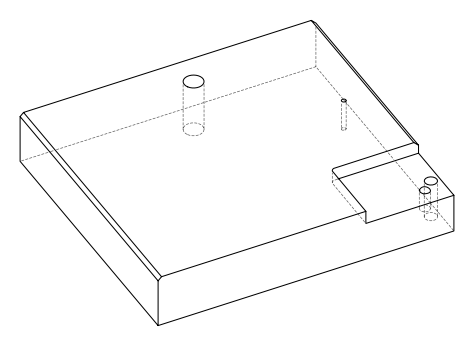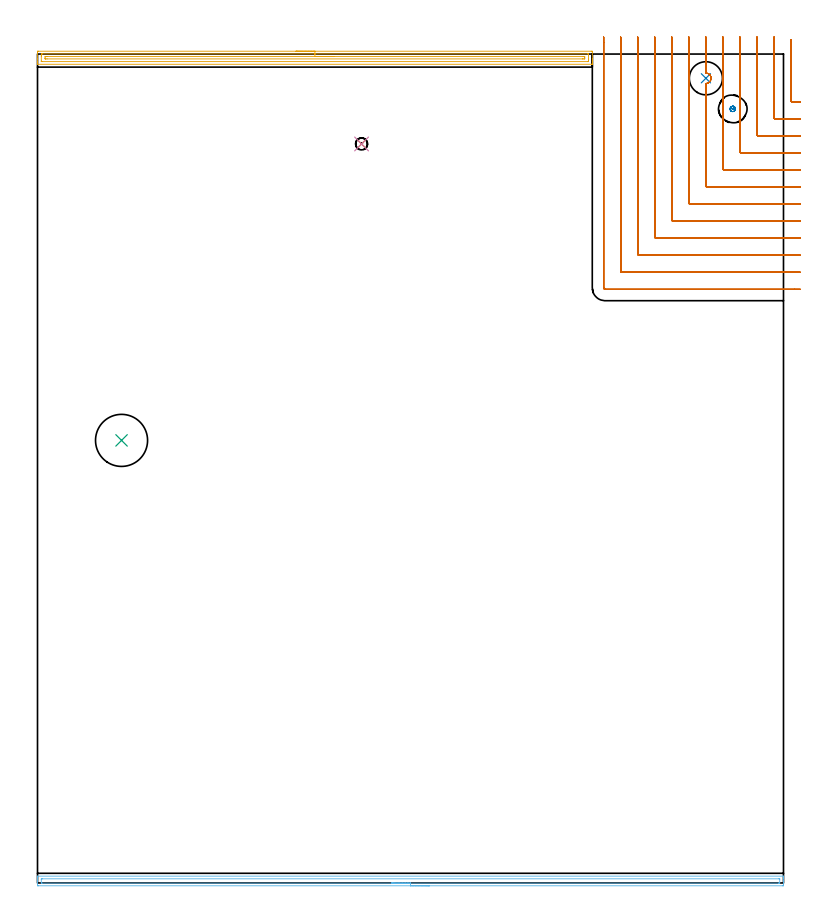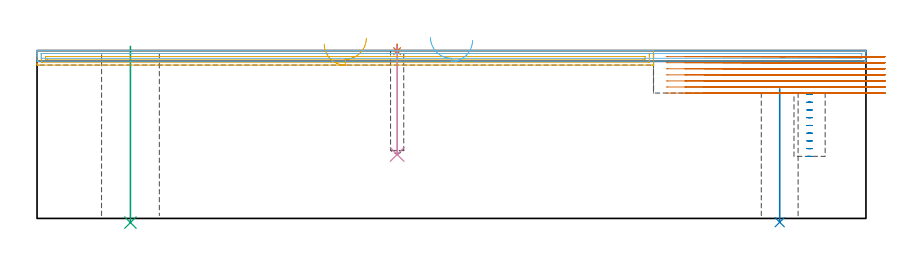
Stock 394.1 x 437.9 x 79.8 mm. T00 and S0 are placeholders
(PLAN: 8 operations, 5 tool changes, 40.5 min)
(1 SPOT_DRILL | STEP1POCKET | NXT0321_9005460120000 | 0.03 min | 0 mm3)
(2 INDEXABLE_INSERT_DRILL_THROUGH_HOLE_FROM_SOLID | STEP1HOLE | NXT0302_006 | 0.26 min | 19157 mm3)
(3 INDEXABLE_INSERT_DRILL_THROUGH_HOLE_FROM_SOLID_1 | STEP1HOLE_1 | NXT0302_026 | 0.34 min | 47350 mm3)
(4 DRILL_BLIND_HOLE_INTO_CENTER | STEP1POCKET | UGT0301_185 | 0.21 min | 1479 mm3)
(5 AREA_MILL | FG_CHAMFER_SURFACE | UGT0205_001 | 7.22 min | 7080 mm3)
(6 AREA_MILL_1 | FG_CHAMFER_SURFACE_1 | UGT0205_001 | 6.49 min | 5116 mm3)
(7 MILL_CORNER_NOTCH_RECTANGULAR | CORNER_NOTCH_RECTANGULAR | NXT0201_011 | Follow Part, ap 3, ae 75% | 25.42 min | 260720 mm3)
(8 MILL_BLIND_HOLE_FROM_SOLID_MATERIAL | STEP1POCKET_1 | NXT0201_011 | Spiral | 0.49 min | 5172 mm3)
(TOOL NXT0321_9005460120000 | NC Spot Drill, 142deg, 12mm, Carbide, Uncoated | D12 PA142 FL30 Z2)
(TOOL NXT0302_006 | Index. Insert Drill 17.5mm [880-D1750L25-05] | D17.5 PA176 FL88 Z2)
(TOOL NXT0302_026 | Index. Insert Drill 27.5mm [880-D2750L32-03] | D27.5 PA176 FL83 Z2)
(TOOL UGT0301_185 | Twist Drill 6.3 mm | D6.3 PA118 FL61 Z2)
(TOOL UGT0205_001 | Chamfer Mill 20 x 3 x 45 deg. | D20 FL50 Z2)
(TOOL NXT0201_011 | ENDMILL 12mm [2P460-1200-NA 1630] | D12 FL38 Z6)
(OP 1 SPOT_DRILL)
G17 G21 G94 G90
T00 M6
G54
G17 G0 G90 X171.2 Y390.4 S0 M3
G43 Z89.8 H0
G94 G81 G98 Z79.529 F250. R82.8
G80
M5
M2
(OP 2 INDEXABLE_INSERT_DRILL_THROUGH_HOLE_FROM_SOLID)
G17 G21 G94 G90
T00 M6
G54
G17 G0 G90 X353.1 Y425.1 S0 M3
G43 Z89.8 H1
G94 G81 G98 Z-1.806 F250. R61.6
G80
M5
M2
(OP 3 INDEXABLE_INSERT_DRILL_THROUGH_HOLE_FROM_SOLID_1)
G17 G21 G94 G90
T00 M6
G54
G17 G0 G90 X44.4 Y233.8 S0 M3
G43 Z89.8 H1
G94 G81 G98 Z-1.98 F250. R81.8
G80
M5
M2
(OP 4 DRILL_BLIND_HOLE_INTO_CENTER)
G17 G21 G94 G90
T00 M6
G54
G17 G0 G90 X171.2 Y390.4 S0 M3
G43 Z89.8 H0
G94 G81 G98 Z30.4 F250. R81.8
G80
M5
M2
(OP 5 AREA_MILL)
G17 G21 G94 G90
T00 M6
G54
G17 G0 G90 X136.55 Y439.4 S1061 M3
G43 Z89.8 H0
Z82.9
G94 G1 X136.588 Z82.029 F250.
X136.702 Z81.164
X136.891 Z80.312
X137.153 Z79.48
X137.487 Z78.674
X137.89 Z77.9
X138.358 Z77.164
X138.89 Z76.472
X139.479 Z75.829
X140.122 Z75.24
X140.814 Z74.709
X141.55 Z74.24
X142.324 Z73.837
X143.13 Z73.503
X143.962 Z73.241
X144.814 Z73.052
X145.678 Z72.938
X146.55 Z72.9
X292.492 Y439.399 Z72.901
X292.878 Y439.396 Z72.902
X293.09 Y439.392 Z72.905
X293.1 Y439.018 Z73.279
Y435.512 Z76.782
Y434.952 Z77.345
Y434.635 Z77.661
Y434.076 Z78.22
Y433.759 Z78.536
Y433.125 Z79.174
Y432.776 Z79.523
X293.098 Y432.636 Z79.656
X293.09 Y432.502 Z79.788
X292.939 Y432.5 Z79.8
X0.161
X0.01 Y432.502 Z79.788
X0. Y432.637 Z79.655
Y432.776 Z79.523
Y433.125 Z79.174
Y433.759 Z78.536
Y434.952 Z77.345
Y435.512 Z76.782
Y438.738 Z73.559
X0.003 Y439.018 Z73.279
X0.01 Y439.392 Z72.905
X0.222 Y439.396 Z72.902
X0.608 Y439.4 Z72.9
X146.55
Y437.986 Z74.314
X290.707 Y437.985 Z74.315
X290.867 Y437.984 Z74.316
X291.054 Y437.979 Z74.321
X291.091 Y437.976 Z74.324
X291.095 Y437.951 Z74.349
X291.098 Y437.922 Z74.378
X291.1 Y437.756 Z74.544
Y435.126 Z77.174
X291.097 Y434.635 Z77.665
X291.091 Y434.259 Z78.041
X291.065 Y433.921 Z78.379
X290.707 Y433.916 Z78.384
X290.548 Y433.915 Z78.385
X2.393
X2.233 Y433.916 Z78.384
X2.046 Y433.921 Z78.379
X2.009 Y433.923 Z78.377
X2.005 Y433.949 Z78.351
X2.002 Y433.978 Z78.322
X2. Y434.144 Z78.156
Y436.774 Z75.526
X2.003 Y437.265 Z75.035
X2.009 Y437.641 Z74.659
X2.035 Y437.979 Z74.321
X2.393 Y437.984 Z74.316
X2.552 Y437.985 Z74.315
X146.55 Y437.986 Z74.314
Y436.571 Z75.729
X288.029
X288.739 Y436.568 Z75.732
X288.922 Y436.564 Z75.736
X289.09 Y436.556 Z75.744
X289.095 Y436.388 Z75.912
X289.098 Y436.215 Z76.085
X289.095 Y435.512 Z76.788
X289.093 Y435.344 Z76.956
X288.922 Y435.335 Z76.965
X288.215 Y435.33 Z76.97
X288.029 Y435.329 Z76.971
X5.071
X4.361 Y435.332 Z76.968
X4.178 Y435.335 Z76.965
X4.01 Y435.343 Z76.957
X4.005 Y435.512 Z76.788
X4.002 Y435.685 Z76.615
X4.005 Y436.388 Z75.912
X4.007 Y436.556 Z75.744
X4.178 Y436.564 Z75.736
X4.885 Y436.57 Z75.73
X5.071 Y436.571 Z75.729
X146.55
X147.422 Z75.767
X148.286 Z75.88
X149.138 Z76.069
X149.97 Z76.332
X150.776 Z76.665
X151.55 Z77.068
X152.286 Z77.537
X152.978 Z78.068
X153.621 Z78.657
X154.21 Z79.301
X154.742 Z79.993
X155.21 Z80.729
X155.613 Z81.502
X155.947 Z82.308
X156.209 Z83.14
X156.398 Z83.992
X156.512 Z84.857
X156.55 Z85.729
G0 Z89.8
M5
M2
(OP 6 AREA_MILL_1)
G17 G21 G94 G90
T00 M6
G54
G17 G0 G90 X207.05 Y-1.5 S1061 M3
G43 Z89.8 H0
Z84.7
G94 G1 X207.012 Z83.828 F250.
X206.898 Z82.964
X206.709 Z82.112
X206.447 Z81.28
X206.113 Z80.474
X205.71 Z79.7
X205.242 Z78.964
X204.71 Z78.272
X204.121 Z77.629
X203.478 Z77.04
X202.786 Z76.508
X202.05 Z76.04
X201.276 Z75.637
X200.47 Z75.303
X199.638 Z75.041
X198.786 Z74.852
X197.922 Z74.738
X197.05 Z74.7
X0.612
X0.245 Y-1.497 Z74.701
X0.01 Y-1.492 Z74.704
X0. Y-1.138 Z75.058
Y0.612 Z76.806
Y1.164 Z77.36
Y1.488 Z77.683
Y2.039 Z78.235
Y2.363 Z78.557
Y3.01 Z79.21
Y3.332 Z79.531
X0.002 Y3.467 Z79.659
X0.01 Y3.597 Z79.788
X0.165 Y3.6 Z79.8
X393.935
X394.09 Y3.597 Z79.788
X394.098 Y3.467 Z79.659
X394.1 Y3.332 Z79.531
Y3.011 Z79.21
Y2.363 Z78.557
Y1.164 Z77.36
Y0.612 Z76.806
Y-0.862 Z75.333
X394.097 Y-1.138 Z75.058
X394.09 Y-1.492 Z74.704
X393.855 Y-1.497 Z74.701
X393.488 Y-1.5 Z74.7
X197.05
Y-0.086 Z76.114
X2.398 Y-0.085 Z76.115
X2.216 Y-0.084 Z76.116
X2.05 Y-0.08 Z76.12
X2.016 Y-0.079 Z76.121
X2.01 Y-0.059 Z76.141
X2.006 Y-0.03 Z76.17
X2.001 Y0.126 Z76.326
X2. Y1.877 Z78.077
X2.002 Y2.007 Z78.207
X2.006 Y2.111 Z78.311
X2.01 Y2.174 Z78.374
X2.043 Y2.179 Z78.379
X2.398 Y2.183 Z78.383
X2.579 Y2.185 Z78.385
X391.702
X391.885 Y2.184 Z78.384
X392.05 Y2.18 Z78.38
X392.084 Y2.179 Z78.379
X392.09 Y2.159 Z78.359
X392.094 Y2.13 Z78.33
X392.099 Y1.974 Z78.174
X392.1 Y0.223 Z76.423
X392.098 Y0.093 Z76.293
X392.094 Y-0.011 Z76.189
X392.09 Y-0.074 Z76.126
X392.057 Y-0.079 Z76.121
X391.702 Y-0.084 Z76.116
X391.521 Y-0.085 Z76.115
X197.05 Y-0.086 Z76.114
X196.178 Z76.152
X195.314 Z76.266
X194.462 Z76.455
X193.63 Z76.717
X192.824 Z77.051
X192.05 Z77.454
X191.314 Z77.923
X190.622 Z78.454
X189.979 Z79.043
X189.39 Z79.686
X188.858 Z80.378
X188.39 Z81.114
X187.987 Z81.888
X187.653 Z82.694
X187.391 Z83.526
X187.202 Z84.378
X187.088 Z85.243
X187.05 Z86.114
G0 Z89.8
M5
M2
(OP 7 MILL_CORNER_NOTCH_RECTANGULAR)
G17 G21 G94 G90
T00 M6
G54
G17 G0 G90 X398.1 Y445.372 S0 M3
G43 Z89.8 H1
Z76.914
G94 G1 Y442.372 F250.
Y413.193 F500.
G3 X398.693 Y412.6 R0.6
G1 X400.1
X403.1 F250.
G0 Z89.8
X389.1 Y446.9
Z76.914
G1 Y443.9
Y404.194 F500.
G3 X389.694 Y403.6 R0.6
G1 X400.1
X403.1 F250.
G0 Z89.8
X380.1 Y446.9
Z76.914
G1 Y443.9
Y395.194 F500.
G3 X380.694 Y394.6 R0.6
G1 X400.1
X403.1 F250.
G0 Z89.8
X371.1 Y446.9
Z76.914
G1 Y443.9
Y386.194 F500.
G3 X371.694 Y385.6 R0.6
G1 X400.1
X403.1 F250.
G0 Z89.8
X362.1 Y446.9
Z76.914
G1 Y443.9
Y377.194 F500.
G3 X362.694 Y376.6 R0.6
G1 X400.1
X403.1 F250.
G0 Z89.8
X353.1 Y446.9
Z76.914
G1 Y443.9
Y427.842 F500.
G2 X353.354 Y427.831 R2.745
X355.297 Y426.746 R2.76
G1 X355.553 Y426.334
G2 X354.987 Y423.115 R2.769
G1 X354.659 Y422.84
G2 X353.1 Y422.362 R2.807
G1 Y377.194
Y368.195
G3 X353.695 Y367.6 R0.6
G1 X400.1
X403.1 F250.
G0 Z89.8
X344.1 Y446.9
Z76.914
G1 Y443.9
Y359.195 F500.
G3 X344.695 Y358.6 R0.6
G1 X400.1
X403.1 F250.
G0 Z89.8
X335.1 Y446.9
Z76.914
G1 Y443.9
Y350.195 F500.
G3 X335.695 Y349.6 R0.6
G1 X400.1
X403.1 F250.
G0 Z89.8
X326.1 Y446.9
Z76.914
G1 Y443.9
Y341.196 F500.
G3 X326.696 Y340.6 R0.6
G1 X400.1
X403.1 F250.
G0 Z89.8
X317.1 Y446.9
Z76.914
G1 Y443.9
Y332.196 F500.
G3 X317.696 Y331.6 R0.6
G1 X400.1
X403.1 F250.
G0 Z89.8
X308.1 Y446.9
Z76.914
G1 Y443.9
Y323.196 F500.
G3 X308.696 Y322.6 R0.6
G1 X400.1
X403.1 F250.
G0 Z89.8
X299.1 Y446.9
Z76.914
G1 Y443.9
Y314.4 F500.
G3 X299.9 Y313.6 R0.8
G1 X400.1
X403.1 F250.
G0 Z89.8
X398.1 Y445.372
Z74.029
G1 Y442.372
Y413.193 F500.
G3 X398.693 Y412.6 R0.6
G1 X400.1
X403.1 F250.
G0 Z89.8
X389.1 Y446.9
Z74.029
G1 Y443.9
Y404.194 F500.
G3 X389.694 Y403.6 R0.6
G1 X400.1
X403.1 F250.
G0 Z89.8
X380.1 Y446.9
Z74.029
G1 Y443.9
Y395.194 F500.
G3 X380.694 Y394.6 R0.6
G1 X400.1
X403.1 F250.
G0 Z89.8
X371.1 Y446.9
Z74.029
G1 Y443.9
Y386.194 F500.
G3 X371.694 Y385.6 R0.6
G1 X400.1
X403.1 F250.
G0 Z89.8
X362.1 Y446.9
Z74.029
G1 Y443.9
Y377.194 F500.
G3 X362.694 Y376.6 R0.6
G1 X400.1
X403.1 F250.
G0 Z89.8
X353.1 Y446.9
Z74.029
G1 Y443.9
Y427.842 F500.
G2 X353.354 Y427.831 R2.745
X355.297 Y426.746 R2.76
G1 X355.553 Y426.334
G2 X354.987 Y423.115 R2.769
G1 X354.659 Y422.84
G2 X353.1 Y422.362 R2.807
G1 Y377.194
Y368.195
G3 X353.695 Y367.6 R0.6
G1 X400.1
X403.1 F250.
G0 Z89.8
X344.1 Y446.9
Z74.029
G1 Y443.9
Y359.195 F500.
G3 X344.695 Y358.6 R0.6
G1 X400.1
X403.1 F250.
G0 Z89.8
X335.1 Y446.9
Z74.029
G1 Y443.9
Y350.195 F500.
G3 X335.695 Y349.6 R0.6
G1 X400.1
X403.1 F250.
G0 Z89.8
X326.1 Y446.9
Z74.029
G1 Y443.9
Y341.196 F500.
G3 X326.696 Y340.6 R0.6
G1 X400.1
X403.1 F250.
G0 Z89.8
X317.1 Y446.9
Z74.029
G1 Y443.9
Y332.196 F500.
G3 X317.696 Y331.6 R0.6
G1 X400.1
X403.1 F250.
G0 Z89.8
X308.1 Y446.9
Z74.029
G1 Y443.9
Y323.196 F500.
G3 X308.696 Y322.6 R0.6
G1 X400.1
X403.1 F250.
G0 Z89.8
X299.1 Y446.9
Z74.029
G1 Y443.9
Y314.4 F500.
G3 X299.9 Y313.6 R0.8
G1 X400.1
X403.1 F250.
G0 Z89.8
X398.1 Y445.372
Z71.143
G1 Y442.372
Y413.193 F500.
G3 X398.693 Y412.6 R0.6
G1 X400.1
X403.1 F250.
G0 Z89.8
X389.1 Y446.9
Z71.143
G1 Y443.9
Y404.194 F500.
G3 X389.694 Y403.6 R0.6
G1 X400.1
X403.1 F250.
G0 Z89.8
X380.1 Y446.9
Z71.143
G1 Y443.9
Y395.194 F500.
G3 X380.694 Y394.6 R0.6
G1 X400.1
X403.1 F250.
G0 Z89.8
X371.1 Y446.9
Z71.143
G1 Y443.9
Y386.194 F500.
G3 X371.694 Y385.6 R0.6
G1 X400.1
X403.1 F250.
G0 Z89.8
X362.1 Y446.9
Z71.143
G1 Y443.9
Y377.194 F500.
G3 X362.694 Y376.6 R0.6
G1 X400.1
X403.1 F250.
G0 Z89.8
X353.1 Y446.9
Z71.143
G1 Y443.9
Y427.842 F500.
G2 X353.354 Y427.831 R2.746
X355.297 Y426.746 R2.763
G1 X355.553 Y426.334
G2 X354.987 Y423.115 R2.769
G1 X354.659 Y422.84
G2 X353.1 Y422.362 R2.807
G1 Y377.194
Y368.195
G3 X353.695 Y367.6 R0.6
G1 X400.1
X403.1 F250.
G0 Z89.8
X344.1 Y446.9
Z71.143
G1 Y443.9
Y359.195 F500.
G3 X344.695 Y358.6 R0.6
G1 X400.1
X403.1 F250.
G0 Z89.8
X335.1 Y446.9
Z71.143
G1 Y443.9
Y350.195 F500.
G3 X335.695 Y349.6 R0.6
G1 X400.1
X403.1 F250.
G0 Z89.8
X326.1 Y446.9
Z71.143
G1 Y443.9
Y341.196 F500.
G3 X326.696 Y340.6 R0.6
G1 X400.1
X403.1 F250.
G0 Z89.8
X317.1 Y446.9
Z71.143
G1 Y443.9
Y332.196 F500.
G3 X317.696 Y331.6 R0.6
G1 X400.1
X403.1 F250.
G0 Z89.8
X308.1 Y446.9
Z71.143
G1 Y443.9
Y323.196 F500.
G3 X308.696 Y322.6 R0.6
G1 X400.1
X403.1 F250.
G0 Z89.8
X299.1 Y446.9
Z71.143
G1 Y443.9
Y314.4 F500.
G3 X299.9 Y313.6 R0.8
G1 X400.1
X403.1 F250.
G0 Z89.8
X398.1 Y445.372
Z68.257
G1 Y442.372
Y413.193 F500.
G3 X398.693 Y412.6 R0.6
G1 X400.1
X403.1 F250.
G0 Z89.8
X389.1 Y446.9
Z68.257
G1 Y443.9
Y404.194 F500.
G3 X389.694 Y403.6 R0.6
G1 X400.1
X403.1 F250.
G0 Z89.8
X380.1 Y446.9
Z68.257
G1 Y443.9
Y395.194 F500.
G3 X380.694 Y394.6 R0.6
G1 X400.1
X403.1 F250.
G0 Z89.8
X371.1 Y446.9
Z68.257
G1 Y443.9
Y386.194 F500.
G3 X371.694 Y385.6 R0.6
G1 X400.1
X403.1 F250.
G0 Z89.8
X362.1 Y446.9
Z68.257
G1 Y443.9
Y377.194 F500.
G3 X362.694 Y376.6 R0.6
G1 X400.1
X403.1 F250.
G0 Z89.8
X353.1 Y446.9
Z68.257
G1 Y443.9
Y427.842 F500.
G2 X353.354 Y427.831 R2.746
X355.297 Y426.746 R2.763
G1 X355.553 Y426.334
X355.628 Y426.168
G2 X354.984 Y423.112 R2.769
G1 X354.659 Y422.84
G2 X353.1 Y422.362 R2.807
G1 Y377.194
Y368.195
G3 X353.695 Y367.6 R0.6
G1 X400.1
X403.1 F250.
G0 Z89.8
X344.1 Y446.9
Z68.257
G1 Y443.9
Y359.195 F500.
G3 X344.695 Y358.6 R0.6
G1 X400.1
X403.1 F250.
G0 Z89.8
X335.1 Y446.9
Z68.257
G1 Y443.9
Y350.195 F500.
G3 X335.695 Y349.6 R0.6
G1 X400.1
X403.1 F250.
G0 Z89.8
X326.1 Y446.9
Z68.257
G1 Y443.9
Y341.196 F500.
G3 X326.696 Y340.6 R0.6
G1 X400.1
X403.1 F250.
G0 Z89.8
X317.1 Y446.9
Z68.257
G1 Y443.9
Y332.196 F500.
G3 X317.696 Y331.6 R0.6
G1 X400.1
X403.1 F250.
G0 Z89.8
X308.1 Y446.9
Z68.257
G1 Y443.9
Y323.196 F500.
G3 X308.696 Y322.6 R0.6
G1 X400.1
X403.1 F250.
G0 Z89.8
X299.1 Y446.9
Z68.257
G1 Y443.9
Y314.4 F500.
G3 X299.9 Y313.6 R0.8
G1 X400.1
X403.1 F250.
G0 Z89.8
X398.1 Y445.372
Z65.371
G1 Y442.372
Y413.193 F500.
G3 X398.693 Y412.6 R0.6
G1 X400.1
X403.1 F250.
G0 Z89.8
X389.1 Y446.9
Z65.371
G1 Y443.9
Y404.194 F500.
G3 X389.694 Y403.6 R0.6
G1 X400.1
X403.1 F250.
G0 Z89.8
X380.1 Y446.9
Z65.371
G1 Y443.9
Y395.194 F500.
G3 X380.694 Y394.6 R0.6
G1 X400.1
X403.1 F250.
G0 Z89.8
X371.1 Y446.9
Z65.371
G1 Y443.9
Y386.194 F500.
G3 X371.694 Y385.6 R0.6
G1 X400.1
X403.1 F250.
G0 Z89.8
X362.1 Y446.9
Z65.371
G1 Y443.9
Y377.194 F500.
G3 X362.694 Y376.6 R0.6
G1 X400.1
X403.1 F250.
G0 Z89.8
X353.1 Y446.9
Z65.371
G1 Y443.9
Y427.842 F500.
G2 X353.354 Y427.831 R2.745
X355.297 Y426.746 R2.76
G1 X355.553 Y426.334
X355.628 Y426.168
G2 X354.984 Y423.112 R2.769
G1 X354.659 Y422.84
G2 X353.1 Y422.362 R2.807
G1 Y377.194
Y368.195
G3 X353.695 Y367.6 R0.6
G1 X400.1
X403.1 F250.
G0 Z89.8
X344.1 Y446.9
Z65.371
G1 Y443.9
Y359.195 F500.
G3 X344.695 Y358.6 R0.6
G1 X400.1
X403.1 F250.
G0 Z89.8
X335.1 Y446.9
Z65.371
G1 Y443.9
Y350.195 F500.
G3 X335.695 Y349.6 R0.6
G1 X400.1
X403.1 F250.
G0 Z89.8
X326.1 Y446.9
Z65.371
G1 Y443.9
Y341.196 F500.
G3 X326.696 Y340.6 R0.6
G1 X400.1
X403.1 F250.
G0 Z89.8
X317.1 Y446.9
Z65.371
G1 Y443.9
Y332.196 F500.
G3 X317.696 Y331.6 R0.6
G1 X400.1
X403.1 F250.
G0 Z89.8
X308.1 Y446.9
Z65.371
G1 Y443.9
Y323.196 F500.
G3 X308.696 Y322.6 R0.6
G1 X400.1
X403.1 F250.
G0 Z89.8
X299.1 Y446.9
Z65.371
G1 Y443.9
Y314.4 F500.
G3 X299.9 Y313.6 R0.8
G1 X400.1
X403.1 F250.
G0 Z89.8
X398.1 Y445.372
Z62.486
G1 Y442.372
Y413.193 F500.
G3 X398.693 Y412.6 R0.6
G1 X400.1
X403.1 F250.
G0 Z89.8
X389.1 Y446.9
Z62.486
G1 Y443.9
Y404.194 F500.
G3 X389.694 Y403.6 R0.6
G1 X400.1
X403.1 F250.
G0 Z89.8
X380.1 Y446.9
Z62.486
G1 Y443.9
Y395.194 F500.
G3 X380.694 Y394.6 R0.6
G1 X400.1
X403.1 F250.
G0 Z89.8
X371.1 Y446.9
Z62.486
G1 Y443.9
Y386.194 F500.
G3 X371.694 Y385.6 R0.6
G1 X400.1
X403.1 F250.
G0 Z89.8
X362.1 Y446.9
Z62.486
G1 Y443.9
Y377.194 F500.
G3 X362.694 Y376.6 R0.6
G1 X400.1
X403.1 F250.
G0 Z89.8
X353.1 Y446.9
Z62.486
G1 Y443.9
Y427.842 F500.
G2 X353.354 Y427.831 R2.745
X355.297 Y426.746 R2.76
G1 X355.553 Y426.334
G2 X354.987 Y423.115 R2.769
G1 X354.659 Y422.84
G2 X353.1 Y422.362 R2.807
G1 Y377.194
Y368.195
G3 X353.695 Y367.6 R0.6
G1 X400.1
X403.1 F250.
G0 Z89.8
X344.1 Y446.9
Z62.486
G1 Y443.9
Y359.195 F500.
G3 X344.695 Y358.6 R0.6
G1 X400.1
X403.1 F250.
G0 Z89.8
X335.1 Y446.9
Z62.486
G1 Y443.9
Y350.195 F500.
G3 X335.695 Y349.6 R0.6
G1 X400.1
X403.1 F250.
G0 Z89.8
X326.1 Y446.9
Z62.486
G1 Y443.9
Y341.196 F500.
G3 X326.696 Y340.6 R0.6
G1 X400.1
X403.1 F250.
G0 Z89.8
X317.1 Y446.9
Z62.486
G1 Y443.9
Y332.196 F500.
G3 X317.696 Y331.6 R0.6
G1 X400.1
X403.1 F250.
G0 Z89.8
X308.1 Y446.9
Z62.486
G1 Y443.9
Y323.196 F500.
G3 X308.696 Y322.6 R0.6
G1 X400.1
X403.1 F250.
G0 Z89.8
X299.1 Y446.9
Z62.486
G1 Y443.9
Y314.4 F500.
G3 X299.9 Y313.6 R0.8
G1 X400.1
X403.1 F250.
G0 Z89.8
X398.1 Y445.372
Z59.6
G1 Y442.372
Y413.193 F500.
G3 X398.693 Y412.6 R0.6
G1 X400.1
X403.1 F250.
G0 Z89.8
X389.1 Y446.9
Z59.6
G1 Y443.9
Y404.194 F500.
G3 X389.694 Y403.6 R0.6
G1 X400.1
X403.1 F250.
G0 Z89.8
X380.1 Y446.9
Z59.6
G1 Y443.9
Y395.194 F500.
G3 X380.694 Y394.6 R0.6
G1 X400.1
X403.1 F250.
G0 Z89.8
X371.1 Y446.9
Z59.6
G1 Y443.9
Y386.194 F500.
G3 X371.694 Y385.6 R0.6
G1 X400.1
X403.1 F250.
G0 Z89.8
X362.1 Y446.9
Z59.6
G1 Y443.9
Y377.194 F500.
G3 X362.694 Y376.6 R0.6
G1 X400.1
X403.1 F250.
G0 Z89.8
X353.1 Y446.9
Z59.6
G1 Y443.9
Y427.842 F500.
G2 X353.354 Y427.831 R2.745
X355.297 Y426.746 R2.76
G1 X355.553 Y426.334
G2 X354.987 Y423.115 R2.769
G1 X354.659 Y422.84
G2 X353.1 Y422.362 R2.807
G1 Y377.194
Y368.195
G3 X353.695 Y367.6 R0.6
G1 X400.1
X403.1 F250.
G0 Z89.8
X344.1 Y446.9
Z59.6
G1 Y443.9
Y359.195 F500.
G3 X344.695 Y358.6 R0.6
G1 X400.1
X403.1 F250.
G0 Z89.8
X335.1 Y446.9
Z59.6
G1 Y443.9
Y350.195 F500.
G3 X335.695 Y349.6 R0.6
G1 X400.1
X403.1 F250.
G0 Z89.8
X326.1 Y446.9
Z59.6
G1 Y443.9
Y341.196 F500.
G3 X326.696 Y340.6 R0.6
G1 X400.1
X403.1 F250.
G0 Z89.8
X317.1 Y446.9
Z59.6
G1 Y443.9
Y332.196 F500.
G3 X317.696 Y331.6 R0.6
G1 X400.1
X403.1 F250.
G0 Z89.8
X308.1 Y446.9
Z59.6
G1 Y443.9
Y323.196 F500.
G3 X308.696 Y322.6 R0.6
G1 X400.1
X403.1 F250.
G0 Z89.8
X299.1 Y446.9
Z59.6
G1 Y443.9
Y314.4 F500.
G3 X299.9 Y313.6 R0.8
G1 X400.1
X403.1 F250.
G0 Z89.8
M5
M2
(OP 8 MILL_BLIND_HOLE_FROM_SOLID_MATERIAL)
G17 G21 G94 G90
T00 M6
G54
G17 G0 G90 X367.3 Y408.9 S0 M3
G43 Z89.8 H1
Z58.922
G94 G3 X368. Y409.6 R0.7 F250.
X367.3 Y410.3 R0.7
X365.9 Y408.9 R1.4
X367.3 Y410.3 R-1.4
X366.6 Y409.6 R0.7
X367.3 Y408.9 R0.7
G0 Z55.244
G3 X368. Y409.6 R0.7
X367.3 Y410.3 R0.7
X365.9 Y408.9 R1.4
X367.3 Y410.3 R-1.4
X366.6 Y409.6 R0.7
X367.3 Y408.9 R0.7
G0 Z51.567
G3 X368. Y409.6 R0.7
X367.3 Y410.3 R0.7
X365.9 Y408.9 R1.4
X367.3 Y410.3 R-1.4
X366.6 Y409.6 R0.7
X367.3 Y408.9 R0.7
G0 Z47.889
G3 X368. Y409.6 R0.7
X367.3 Y410.3 R0.7
X365.9 Y408.9 R1.4
X367.3 Y410.3 R-1.4
X366.6 Y409.6 R0.7
X367.3 Y408.9 R0.7
G0 Z44.211
G3 X368. Y409.6 R0.7
X367.3 Y410.3 R0.7
X365.9 Y408.9 R1.4
X367.3 Y410.3 R-1.4
X366.6 Y409.6 R0.7
X367.3 Y408.9 R0.7
G0 Z40.533
G3 X368. Y409.6 R0.7
X367.3 Y410.3 R0.7
X365.9 Y408.9 R1.4
X367.3 Y410.3 R-1.4
X366.6 Y409.6 R0.7
X367.3 Y408.9 R0.7
G0 Z36.856
G3 X368. Y409.6 R0.7
X367.3 Y410.3 R0.7
X365.9 Y408.9 R1.4
X367.3 Y410.3 R-1.4
X366.6 Y409.6 R0.7
X367.3 Y408.9 R0.7
G0 Z33.178
G3 X368. Y409.6 R0.7
X367.3 Y410.3 R0.7
X365.9 Y408.9 R1.4
X367.3 Y410.3 R-1.4
X366.6 Y409.6 R0.7
X367.3 Y408.9 R0.7
G0 Z29.5
G3 X368. Y409.6 R0.7
X367.3 Y410.3 R0.7
X365.9 Y408.9 R1.4
X367.3 Y410.3 R-1.4
X366.6 Y409.6 R0.7
X367.3 Y408.9 R0.7
G0 Z89.8
M5
M2
